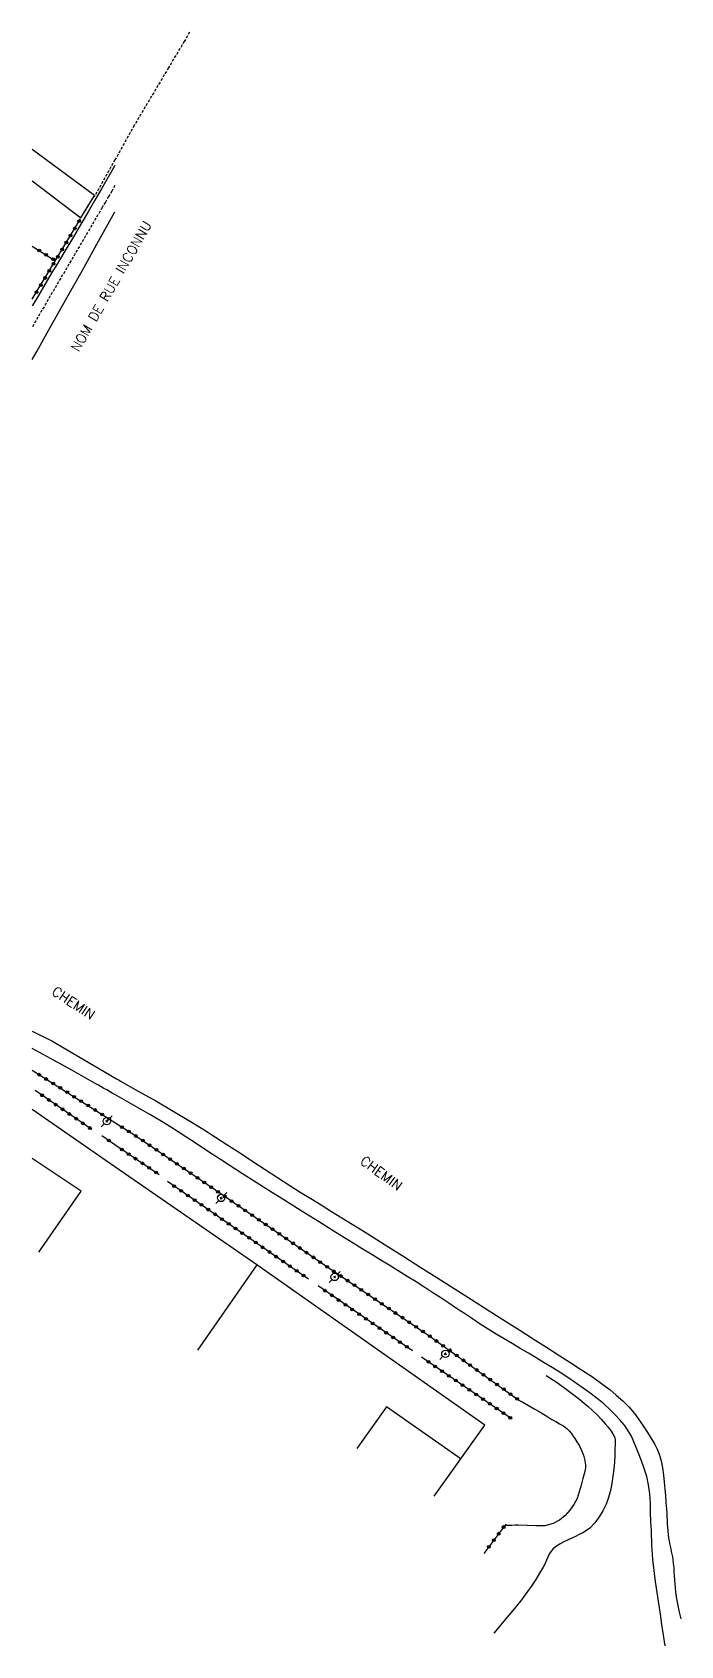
# Model space of a CAD drawing. Header units: millimetres. Extents: x 161000 to 162000, y 126000 to 126973.
# Drawn here: x 161000 to 161117.6, y 126389.8 to 126682.4 of the extents above; entities that cross this region are included whole.
import ezdxf
from ezdxf.enums import TextEntityAlignment as Align

# ---------------------------------------------------------------- set-up
doc = ezdxf.new("R2010")
doc.units = ezdxf.units.MM
doc.linetypes.add('DASHED', pattern=[0.75, 0.5, -0.25])
doc.layers.get('0').update_dxf_attribs({"linetype": 'CONTINUOUS'})
for name, color, linetype in [('W0001', 6, 'DASHED'), ('W0008', 7, 'CONTINUOUS'), ('W0071', 7, 'CONTINUOUS'), ('W0101', 7, 'CONTINUOUS'), ('W0112', 1, 'DASHED'), ('W0211', 2, 'CONTINUOUS'), ('W0214', 2, 'CONTINUOUS'), ('W0322', 7, 'CONTINUOUS'), ('W0323', 7, 'CONTINUOUS'), ('W0333', 7, 'CONTINUOUS'), ('W0473', 7, 'CONTINUOUS'), ('W0989', 7, 'CONTINUOUS')]:
    doc.layers.add(name, color=color, linetype=linetype)
doc.styles.get("Standard").update_dxf_attribs({"font": 'romans.shx', "width": 0.85})

# ---------------------------------------------------------------- blocks, each defined once
blk = doc.blocks.new('T473')
for p, q in [((-0.166667, 0.166667), (0.166667, -0.166667)), ((-0.166667, -0.166667), (0.166667, 0.166667)), ((0.500001, 0.500001), (1.000002, 1.000002)), ((-1.000002, -1.000002), (-0.500001, -0.500001))]:
    blk.add_line(p, q)
blk.add_ellipse((0, 0), major_axis=(0.471405, 0.471405), ratio=1, start_param=5.4977871438, end_param=11.780972451)
blk = doc.blocks.new('t323o')
at = {"color": 0, "linetype": 'Continuous'}
for radius in [0.25, 0.15]:
    blk.add_circle((0, 0), radius, dxfattribs=at)
blk = doc.blocks.new('t322o')
at = {"color": 0, "linetype": 'Continuous'}
for radius in [0.25, 0.15]:
    blk.add_circle((0, 0), radius, dxfattribs=at)

msp = doc.modelspace()

# ---------------------------------------------------------------- linework, layer by layer
at = {"layer": 'W0001'}
msp.add_lwpolyline([(161015, 126654.65), (161014.42, 126653.65), (161013.83, 126652.65), (161013.25, 126651.65), (161012.67, 126650.65), (161010.8, 126647.44), (161008.92, 126644.23), (161007.03, 126641.02), (161005.15, 126637.82), (161003.27, 126634.61), (161001.39, 126631.4), (161000, 126628.99)], dxfattribs=at)
at = {"layer": 'W0008'}
for points in [[(161015, 126658.28), (161013.79, 126656.17), (161012.58, 126654.07), (161011.36, 126651.97), (161010.14, 126649.88), (161008.79, 126647.61), (161007.45, 126645.34), (161006.09, 126643.07), (161004.73, 126640.81), (161003.38, 126638.54), (161002.03, 126636.28), (161000.69, 126634), (161000, 126632.83)], [(161000, 126623.1), (161000.81, 126624.54), (161003.02, 126628.48), (161006.02, 126633.83), (161009.02, 126639.18), (161012.01, 126644.53), (161015, 126649.88)]]:
    msp.add_lwpolyline(points, dxfattribs=at)
at = {"layer": 'W0071'}
for points in [[(161000, 126501.27), (161003.52, 126499.47), (161007.38, 126497.28), (161011.18, 126495.01), (161015, 126492.76)], [(161015, 126489.74), (161014.5, 126490.02), (161014, 126490.31), (161013.5, 126490.59), (161013, 126490.87), (161012.5, 126491.15), (161012, 126491.43), (161011.5, 126491.71), (161011, 126491.99), (161007.15, 126494.15), (161003.3, 126496.29), (161000, 126498.11)], [(161015, 126492.76), (161015.25, 126492.62), (161015.5, 126492.47), (161015.75, 126492.33), (161016.01, 126492.19), (161019.19, 126490.38), (161022.38, 126488.58), (161025.55, 126486.76), (161028.69, 126484.88), (161030.98, 126483.47), (161033.24, 126482.03), (161035.49, 126480.57), (161037.74, 126479.09), (161039.98, 126477.61), (161042.22, 126476.14), (161044.47, 126474.68), (161046.73, 126473.23), (161048.61, 126472.05), (161050.49, 126470.88), (161052.37, 126469.72), (161054.26, 126468.56), (161056.14, 126467.4), (161058.03, 126466.24), (161059.91, 126465.07), (161061.79, 126463.9), (161064.69, 126462.07), (161067.58, 126460.23), (161070.47, 126458.39), (161073.37, 126456.55), (161076.52, 126454.54), (161079.67, 126452.54), (161082.83, 126450.53), (161085.98, 126448.52), (161088.41, 126446.98), (161090.83, 126445.44), (161093.26, 126443.89), (161095.68, 126442.33), (161097.65, 126441.07), (161099.62, 126439.82), (161101.58, 126438.54), (161103.48, 126437.17), (161104.71, 126436.22), (161105.91, 126435.24), (161107.07, 126434.21), (161108.17, 126433.1), (161109.19, 126431.89), (161110.14, 126430.61), (161111.02, 126429.3), (161111.87, 126427.97), (161112.38, 126427.14), (161112.88, 126426.29), (161113.33, 126425.42), (161113.7, 126424.51), (161114.05, 126423.27), (161114.28, 126422), (161114.45, 126420.72), (161114.61, 126419.45), (161114.74, 126418.22), (161114.84, 126416.98), (161114.92, 126415.75), (161115, 126414.51), (161115.05, 126413.86), (161115.09, 126413.21), (161115.13, 126412.55), (161115.16, 126411.9), (161115.21, 126411.24), (161115.26, 126410.59), (161115.32, 126409.93), (161115.4, 126409.28), (161115.47, 126408.79), (161115.57, 126408.3), (161115.67, 126407.82), (161115.78, 126407.33), (161115.89, 126406.85), (161115.99, 126406.36), (161116.09, 126405.87), (161116.16, 126405.38), (161116.25, 126404.65), (161116.32, 126403.92), (161116.37, 126403.18), (161116.41, 126402.44), (161116.45, 126401.71), (161116.5, 126400.97), (161116.57, 126400.24), (161116.66, 126399.51), (161116.84, 126398.28), (161117.06, 126397.06), (161117.31, 126395.85), (161117.6, 126394.65)], [(161114.76, 126389.76), (161114.46, 126391.68), (161114.18, 126393.59), (161113.9, 126395.51), (161113.62, 126397.43), (161113.33, 126399.43), (161113.03, 126401.43), (161112.76, 126403.42), (161112.54, 126405.43), (161112.46, 126406.29), (161112.41, 126407.14), (161112.37, 126408), (161112.33, 126408.86), (161112.3, 126409.72), (161112.27, 126410.58), (161112.23, 126411.43), (161112.19, 126412.29), (161112.13, 126413.95), (161112.09, 126415.63), (161112, 126417.3), (161111.77, 126418.96), (161111.43, 126420.43), (161110.99, 126421.88), (161110.48, 126423.3), (161109.94, 126424.71), (161109.54, 126425.74), (161109.12, 126426.77), (161108.65, 126427.79), (161108.09, 126428.76), (161107.37, 126429.78), (161106.57, 126430.75), (161105.72, 126431.67), (161104.83, 126432.56), (161103.66, 126433.62), (161102.43, 126434.62), (161101.17, 126435.57), (161099.9, 126436.51), (161098.53, 126437.47), (161097.13, 126438.4), (161095.71, 126439.31), (161094.3, 126440.21), (161092.86, 126441.1), (161091.41, 126441.98), (161089.96, 126442.84), (161088.5, 126443.7), (161087.04, 126444.56), (161085.58, 126445.42), (161084.13, 126446.3), (161082.7, 126447.19), (161081.25, 126448.11), (161079.81, 126449.05), (161078.38, 126450), (161076.95, 126450.95), (161075.52, 126451.9), (161074.1, 126452.85), (161072.66, 126453.79), (161071.22, 126454.72), (161069.6, 126455.75), (161067.98, 126456.76), (161066.35, 126457.77), (161064.71, 126458.77), (161063.08, 126459.78), (161061.45, 126460.78), (161059.82, 126461.78), (161058.19, 126462.79), (161055.04, 126464.75), (161051.89, 126466.71), (161048.74, 126468.67), (161045.6, 126470.64), (161043.11, 126472.21), (161040.63, 126473.79), (161038.15, 126475.37), (161035.68, 126476.96), (161034.14, 126477.95), (161032.6, 126478.95), (161031.07, 126479.96), (161029.54, 126480.97), (161028.01, 126481.97), (161026.47, 126482.96), (161024.92, 126483.94), (161023.36, 126484.91), (161021.29, 126486.15), (161019.2, 126487.36), (161017.1, 126488.56), (161015, 126489.74)]]:
    msp.add_lwpolyline(points, dxfattribs=at)
at = {"layer": 'W0101'}
msp.add_lwpolyline([(161000, 126655.48), (161008.83, 126648.77), (161011.29, 126652.81), (161000, 126661.19)], dxfattribs=at)
at = {"layer": 'W0112'}
for points in [[(161028.51, 126682.45), (161027.55, 126680.79), (161024.7, 126676)], [(161024.7, 126676), (161018.48, 126665.55), (161015, 126659.32)], [(161015, 126659.32), (161011.22, 126652.55)]]:
    msp.add_lwpolyline(points, dxfattribs=at)
at = {"layer": 'W0211'}
msp.add_lwpolyline([(161088.25, 126434.33), (161088.98, 126433.94), (161089.7, 126433.53), (161090.42, 126433.12), (161091.14, 126432.7), (161091.92, 126432.24), (161092.7, 126431.76), (161093.47, 126431.28), (161094.25, 126430.8), (161094.93, 126430.41), (161095.62, 126430.04), (161096.31, 126429.63), (161096.94, 126429.15), (161097.35, 126428.75), (161097.71, 126428.31), (161098.05, 126427.84), (161098.37, 126427.37), (161098.77, 126426.75), (161099.15, 126426.12), (161099.5, 126425.46), (161099.8, 126424.78), (161099.97, 126424.32), (161100.11, 126423.85), (161100.22, 126423.37), (161100.29, 126422.88), (161100.31, 126422.61), (161100.31, 126422.34), (161100.3, 126422.06), (161100.27, 126421.79), (161100.19, 126421.36), (161100.09, 126420.92), (161099.97, 126420.49), (161099.85, 126420.07), (161099.52, 126418.88), (161099.2, 126417.68), (161098.79, 126416.49), (161098.2, 126415.38), (161097.46, 126414.35), (161096.62, 126413.39), (161095.63, 126412.55), (161094.49, 126411.92), (161092.94, 126411.52), (161091.31, 126411.48), (161089.73, 126411.59), (161088.2, 126411.63), (161087.57, 126411.6), (161086.94, 126411.58), (161086.31, 126411.57), (161085.68, 126411.55)], dxfattribs=at)
at = {"layer": 'W0214'}
msp.add_lwpolyline([(161093.19, 126438.78), (161095.17, 126437.49), (161097.09, 126436.12), (161098.97, 126434.68), (161100.79, 126433.17), (161101.62, 126432.43), (161102.42, 126431.66), (161103.19, 126430.85), (161103.92, 126430.01), (161104.4, 126429.45), (161104.88, 126428.86), (161105.31, 126428.22), (161105.62, 126427.52), (161105.72, 126427.04), (161105.73, 126426.55), (161105.7, 126426.07), (161105.67, 126425.6), (161105.63, 126424.32), (161105.56, 126423.04), (161105.45, 126421.76), (161105.28, 126420.49), (161105.08, 126419.21), (161104.84, 126417.93), (161104.52, 126416.66), (161104.07, 126415.43), (161103.5, 126414.25), (161102.82, 126413.12), (161102.04, 126412.07), (161101.13, 126411.11), (161100.52, 126410.64), (161099.85, 126410.26), (161099.16, 126409.93), (161098.49, 126409.58), (161097.98, 126409.31), (161097.45, 126409.06), (161096.92, 126408.82), (161096.39, 126408.58), (161095.86, 126408.32), (161095.35, 126408.03), (161094.86, 126407.68), (161094.42, 126407.28), (161094.11, 126406.92), (161093.85, 126406.53), (161093.63, 126406.12), (161093.43, 126405.69), (161093.26, 126405.27), (161093.08, 126404.85), (161092.89, 126404.43), (161092.67, 126404.02), (161091.99, 126402.9), (161091.3, 126401.78), (161090.58, 126400.68), (161089.83, 126399.61), (161088.53, 126397.87), (161087.17, 126396.17), (161085.78, 126394.5), (161084.37, 126392.84), (161083.7, 126392.05)], dxfattribs=at)
at = {"layer": 'W0322'}
for points in [[(161000, 126494.15), (161005.99, 126490.38), (161015, 126484.65)], [(161015, 126484.65), (161018.6, 126482.36), (161034.96, 126471.23), (161053.23, 126458.67), (161071.74, 126446.16), (161088.25, 126434.31)], [(161085.88, 126411.82), (161081.89, 126406.49)]]:
    msp.add_lwpolyline(points, dxfattribs=at)
at = {"layer": 'W0323'}
for points in [[(161000, 126634.02), (161008.76, 126648.59)], [(161000, 126643.67), (161004.11, 126641.07)], [(161010.82, 126483.4), (161000.53, 126490.46)], [(161015, 126480.63), (161012.62, 126482.24)], [(161023.02, 126475.21), (161015, 126480.63)], [(161050.09, 126456.27), (161024.52, 126474)], [(161068.95, 126443.24), (161051.84, 126455.02)], [(161086.84, 126430.98), (161070.6, 126442.11)]]:
    msp.add_lwpolyline(points, dxfattribs=at)
at = {"layer": 'W0333'}
for points in [[(161015, 126476.65), (161000, 126487.04)], [(161001.2, 126461.13), (161008.87, 126472.19), (161000, 126478.12)], [(161072.89, 126416.86), (161082.05, 126429.79), (161040.74, 126458.84), (161015, 126476.65)], [(161040.74, 126458.84), (161029.94, 126443.38)], [(161077.76, 126423.6), (161064.21, 126433.07), (161058.84, 126425.53)]]:
    msp.add_lwpolyline(points, dxfattribs=at)

# ---------------------------------------------------------------- block references
at = {"layer": 'W0322'}
for p, rotation in [((161001.27, 126493.35), 327.8010847734866), ((161002.54, 126492.56), 327.8010847734866), ((161003.81, 126491.76), 327.8010847734866), ((161005.08, 126490.96), 327.8010847734866), ((161006.35, 126490.16), 327.5433203238782), ((161007.61, 126489.35), 327.5433203238782), ((161008.88, 126488.55), 327.5433203238782), ((161010.14, 126487.74), 327.5433203238782), ((161011.41, 126486.94), 327.5433203238782), ((161012.67, 126486.13), 327.5433203238782), ((161013.94, 126485.33), 327.5433203238782), ((161016.27, 126483.85), 327.543320323815), ((161017.53, 126483.04), 327.543320323815), ((161018.79, 126482.23), 325.7748448517448), ((161020.03, 126481.39), 325.7748448517448), ((161021.27, 126480.54), 325.7748448517448), ((161022.51, 126479.7), 325.7748448517448), ((161023.75, 126478.86), 325.7748448517448), ((161024.99, 126478.01), 325.7748448517448), ((161026.23, 126477.17), 325.7748448517448), ((161027.47, 126476.32), 325.7748448517448), ((161028.72, 126475.48), 325.7748448517448), ((161029.96, 126474.64), 325.7748448517448), ((161031.2, 126473.79), 325.7748448517448), ((161032.44, 126472.95), 325.7748448517448), ((161033.68, 126472.11), 325.7748448517448), ((161034.92, 126471.26), 325.7748448517448), ((161036.15, 126470.41), 325.4783350193265), ((161037.39, 126469.56), 325.4783350193265), ((161038.62, 126468.71), 325.4783350193265), ((161039.86, 126467.86), 325.4783350193265), ((161041.1, 126467.01), 325.4783350193265), ((161042.33, 126466.16), 325.4783350193265), ((161043.57, 126465.31), 325.4783350193265), ((161044.8, 126464.46), 325.4783350193265), ((161046.04, 126463.61), 325.4783350193265), ((161047.28, 126462.76), 325.4783350193265), ((161048.51, 126461.91), 325.4783350193265), ((161049.75, 126461.06), 325.4783350193265), ((161050.98, 126460.21), 325.4783350193265), ((161052.22, 126459.36), 325.4783350193265), ((161053.46, 126458.51), 325.9413068213784), ((161054.7, 126457.67), 325.9413068213784), ((161055.94, 126456.83), 325.9413068213784), ((161057.18, 126455.99), 325.9413068213784), ((161058.43, 126455.15), 325.9413068213784), ((161059.67, 126454.31), 325.9413068213784), ((161060.91, 126453.47), 325.9413068213784), ((161062.15, 126452.63), 325.9413068213784), ((161063.4, 126451.79), 325.9413068213784), ((161064.64, 126450.95), 325.9413068213784), ((161065.88, 126450.11), 325.9413068213784), ((161067.13, 126449.27), 325.9413068213784), ((161068.37, 126448.43), 325.9413068213784), ((161069.61, 126447.59), 325.9413068213784), ((161070.85, 126446.75), 325.9413068213784), ((161072.09, 126445.9), 324.3409852109008), ((161073.31, 126445.03), 324.3409852109008), ((161074.53, 126444.15), 324.3409852109008), ((161075.75, 126443.28), 324.3409852109008), ((161076.96, 126442.4), 324.3409852109008), ((161078.18, 126441.53), 324.3409852109008), ((161079.4, 126440.66), 324.3409852109008), ((161080.62, 126439.78), 324.3409852109008), ((161081.84, 126438.91), 324.3409852109008), ((161083.06, 126438.03), 324.3409852109008), ((161084.28, 126437.16), 324.3409852109008), ((161085.5, 126436.28), 324.3409852109008), ((161086.71, 126435.41), 324.3409852109008), ((161087.93, 126434.53), 324.3409852109008), ((161084.58, 126410.09), 233.1925147926164), ((161085.48, 126411.29), 233.1925147926164), ((161082.79, 126407.69), 233.1925147926164), ((161083.69, 126408.89), 233.1925147926164)]:
    msp.add_blockref('t322o', p, dxfattribs=dict(at, rotation=rotation))
at = {"layer": 'W0323'}
for p, rotation in [((161007.73, 126646.88), 59.00002020626165), ((161008.5, 126648.16), 59.00002020626165), ((161006.18, 126644.3), 59.00002020626165), ((161006.95, 126645.59), 59.00002020626165), ((161001.27, 126642.87), 327.6912116266579), ((161002.54, 126642.07), 327.6912116266579), ((161003.8, 126641.27), 327.6912116266579), ((161004.64, 126641.73), 59.00002020626165), ((161005.41, 126643.02), 59.00002020626165), ((161003.09, 126639.16), 59.00002020626165), ((161003.86, 126640.45), 59.00002020626165), ((161000.77, 126635.3), 59.00002020626165), ((161001.55, 126636.59), 59.00002020626165), ((161002.32, 126637.88), 59.00002020626165), ((161001.77, 126489.61), 145.5556703410638), ((161003, 126488.76), 145.5556703410638), ((161004.24, 126487.91), 145.5556703410638), ((161005.48, 126487.07), 145.5556703410638), ((161006.72, 126486.22), 145.5556703410638), ((161007.95, 126485.37), 145.5556703410638), ((161009.19, 126484.52), 145.5556703410638), ((161010.43, 126483.67), 145.5556703410638), ((161013.87, 126481.4), 145.9035879561046), ((161016.24, 126479.79), 145.9035879561135), ((161017.48, 126478.95), 145.9035879561135), ((161018.73, 126478.11), 145.9035879561135), ((161019.97, 126477.27), 145.9035879561135), ((161021.21, 126476.43), 145.9035879561135), ((161022.45, 126475.59), 145.9035879561135), ((161025.75, 126473.14), 145.2760970176354), ((161026.99, 126472.29), 145.2760970176354), ((161028.22, 126471.43), 145.2760970176354), ((161029.45, 126470.58), 145.2760970176354), ((161030.69, 126469.72), 145.2760970176354), ((161031.92, 126468.87), 145.2760970176354), ((161033.15, 126468.02), 145.2760970176354), ((161034.38, 126467.16), 145.2760970176354), ((161035.62, 126466.31), 145.2760970176354), ((161036.85, 126465.45), 145.2760970176354), ((161038.08, 126464.6), 145.2760970176354), ((161039.32, 126463.74), 145.2760970176354), ((161040.55, 126462.89), 145.2760970176354), ((161041.78, 126462.03), 145.2760970176354), ((161043.01, 126461.18), 145.2760970176354), ((161044.25, 126460.33), 145.2760970176354), ((161045.48, 126459.47), 145.2760970176354), ((161046.71, 126458.62), 145.2760970176354), ((161047.95, 126457.76), 145.2760970176354), ((161049.18, 126456.91), 145.2760970176354), ((161053.08, 126454.17), 145.4599098604113), ((161054.31, 126453.32), 145.4599098604113), ((161055.55, 126452.46), 145.4599098604113), ((161056.79, 126451.61), 145.4599098604113), ((161058.02, 126450.76), 145.4599098604113), ((161059.26, 126449.91), 145.4599098604113), ((161060.49, 126449.06), 145.4599098604113), ((161061.73, 126448.21), 145.4599098604113), ((161062.96, 126447.36), 145.4599098604113), ((161064.2, 126446.51), 145.4599098604113), ((161065.44, 126445.66), 145.4599098604113), ((161066.67, 126444.81), 145.4599098604113), ((161067.91, 126443.96), 145.4599098604113), ((161071.84, 126441.26), 145.572859438951), ((161073.08, 126440.41), 145.572859438951), ((161074.31, 126439.56), 145.572859438951), ((161075.55, 126438.72), 145.572859438951), ((161076.79, 126437.87), 145.572859438951), ((161078.03, 126437.02), 145.572859438951), ((161079.26, 126436.17), 145.572859438951), ((161080.5, 126435.32), 145.572859438951), ((161081.74, 126434.48), 145.572859438951), ((161082.97, 126433.63), 145.572859438951), ((161084.21, 126432.78), 145.572859438951), ((161085.45, 126431.93), 145.572859438951), ((161086.69, 126431.08), 145.572859438951)]:
    msp.add_blockref('t323o', p, dxfattribs=dict(at, rotation=rotation))
at = {"layer": 'W0473'}
for p in [(161013.51, 126484.91), (161034.27, 126470.99), (161054.83, 126456.65), (161074.92, 126442.7)]:
    msp.add_blockref('T473', p, dxfattribs=at)

# ---------------------------------------------------------------- texts
at = {"layer": 'W0989'}
for s, rotation, p in [('NOM DE RUE INCONNU', 60.1407, (161014.31, 126636.37)), ('CHEMIN', 326.4673, (161007.46, 126506.36)), ('CHEMIN', 323.5714, (161063.31, 126475.48))]:
    msp.add_text(s, height=1.75, rotation=rotation, dxfattribs=at).set_placement(p, align=Align.MIDDLE_CENTER)

doc.saveas('drawing.dxf')
